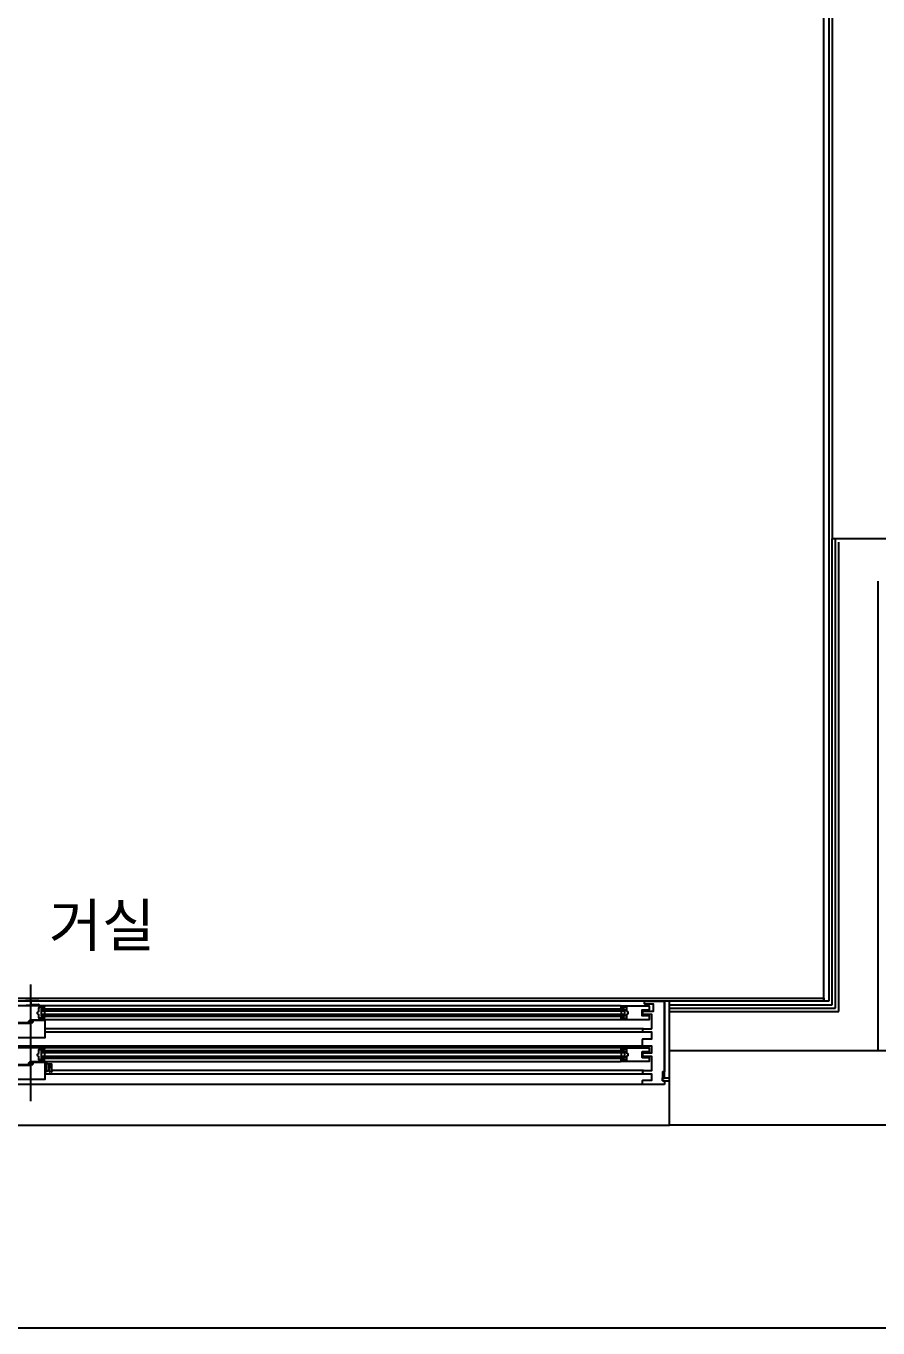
# Model space of a CAD drawing. Header units: millimetres. Extents: x -33000 to 294000, y 0 to 42408.
# Drawn here: x 53447 to 55961, y 7286 to 11127 of the extents above; entities that cross this region are included whole.
import ezdxf
from ezdxf.enums import TextEntityAlignment as Align

# ---------------------------------------------------------------- set-up
doc = ezdxf.new("R2010")
doc.units = ezdxf.units.MM
doc.header["$LTSCALE"] = 50
doc.layers.add('arch', color=8, linetype='Continuous')
doc.layers.add('실명', color=9, linetype='Continuous')
doc.styles.add('FORTELINE', font='malgun.ttf')

msp = doc.modelspace()

# ---------------------------------------------------------------- linework, layer by layer
at = {"layer": 'arch'}
for p, q in [((55801.2, 8249.6), (55801.2, 12194.6)), ((55816.2, 12194.6), (55816.2, 8249.6)), ((55826.2, 12204.6), (55826.2, 9614.6)), ((55826.2, 8239.6), (55826.2, 9614.6)), ((56026.2, 9614.6), (55826.2, 9614.6)), ((55836.2, 8229.6), (55836.2, 9614.6)), ((55846.2, 8219.6), (55846.2, 9604.6)), ((55961.2, 9489.6), (55961.2, 8104.6)), ((53461.2, 7954.6), (53461.2, 8299.6)), ((51286.2, 8258.6), (55801.2, 8258.6)), ((55801.2, 8249.6), (51286.2, 8249.6)), ((53503.2, 8236.1), (53419.2, 8236.1)), ((53445.6, 8251.6), (53484.1, 8251.6)), ((53461.1, 8237.6), (53447.6, 8237.6)), ((53461.6, 8250.1), (53461.6, 8241.1)), ((55273.2, 8249.6), (53461.6, 8249.6)), ((53461.6, 8239.1), (53461.6, 8238.1)), ((53484.1, 8250.6), (53462.1, 8250.6)), ((53462.1, 8240.6), (53484.1, 8240.6)), ((53483.6, 8239.6), (53462.1, 8239.6)), ((53482.1, 8237.6), (53482.1, 8238.4)), ((53482.1, 8238.4), (53483.6, 8238.4)), ((53484.1, 8237.6), (53482.1, 8237.6)), ((53483.6, 8238.4), (53483.6, 8239.6)), ((53484.6, 8240.1), (53484.6, 8238.1)), ((53484.7, 8219.9), (53484.7, 8230.6)), ((53485.2, 8231.1), (53500.2, 8231.1)), ((53491.7, 8226.6), (53491.7, 8204.6)), ((55213.2, 8226.6), (53491.7, 8226.6)), ((55213.2, 8220.6), (53491.7, 8220.6)), ((53499.7, 8229.6), (53496.7, 8229.6)), ((53496.7, 8229.6), (53496.7, 8228.1)), ((53496.7, 8228.1), (53501.2, 8228.1)), ((53500.2, 8231.1), (53500.2, 8230.1)), ((53501.7, 8228.6), (53501.7, 8235.1)), ((53501.7, 8235.1), (53503.2, 8235.1)), ((53501.7, 8229.2), (53504.3, 8226.6)), ((53501.7, 8220.6), (53501.7, 8210.6)), ((55201.7, 8236.1), (53503.2, 8236.1)), ((55203.2, 8229.2), (55200.7, 8226.6)), ((55201.7, 8236.1), (55285.7, 8236.1)), ((55203.2, 8235.1), (55201.7, 8235.1)), ((55203.2, 8228.6), (55203.2, 8235.1)), ((55203.2, 8220.6), (55203.2, 8210.6)), ((55208.2, 8228.1), (55203.7, 8228.1)), ((55219.7, 8231.1), (55204.7, 8231.1)), ((55204.7, 8231.1), (55204.7, 8230.1)), ((55205.2, 8229.6), (55208.2, 8229.6)), ((55208.2, 8229.6), (55208.2, 8228.1)), ((55213.2, 8226.6), (55213.2, 8204.6)), ((55220.2, 8220.4), (55220.2, 8230.6)), ((55263.9, 8222.6), (55263.9, 8208.6)), ((55285.7, 8223.6), (55264.9, 8223.6)), ((55269.7, 8220.6), (55298.2, 8220.6)), ((55272.2, 8242.6), (55272.2, 8248.6)), ((55273.2, 8249.6), (55331.2, 8249.6)), ((55298.2, 8241.6), (55273.2, 8241.6)), ((55286.2, 8235.6), (55286.2, 8224.1)), ((55299.2, 8221.6), (55299.2, 8240.6)), ((55331.2, 8024.1), (55331.2, 8249.6)), ((55331.2, 8249.6), (55331.2, 8042.6)), ((55346.2, 8024.1), (55346.2, 8249.6)), ((55346.2, 8239.6), (55826.2, 8239.6)), ((55346.2, 8229.6), (55836.2, 8229.6)), ((55801.2, 8258.6), (55801.2, 8249.6)), ((55816.2, 8249.6), (55801.2, 8249.6)), ((53419.2, 8186.6), (53455.2, 8186.6)), ((53462.8, 8184.1), (53419.2, 8184.1)), ((53455.2, 8191.1), (53459.7, 8195.1)), ((53455.2, 8189.6), (53455.2, 8191.1)), ((53463.8, 8188.7), (53455.2, 8189.6)), ((53455.2, 8186.6), (53463.8, 8187.6)), ((53458.2, 8191.2), (53458.2, 8191.1)), ((53467.2, 8192.6), (53458.7, 8191.7)), ((53458.7, 8190.6), (53467.2, 8189.6)), ((53459.7, 8195.1), (53503.2, 8195.1)), ((53467.2, 8188.1), (53462.8, 8184.1)), ((53464.2, 8188.1), (53464.2, 8188.2)), ((53503.2, 8192.6), (53467.2, 8192.6)), ((53467.2, 8189.6), (53467.2, 8188.1)), ((53481.2, 8212.9), (53481.2, 8217.3)), ((53481.5, 8217.7), (53484.5, 8219.5)), ((53484.5, 8210.7), (53481.5, 8212.5)), ((53484.7, 8200.6), (53484.7, 8210.3)), ((53500.2, 8200.1), (53485.2, 8200.1)), ((55213.2, 8210.6), (53491.7, 8210.6)), ((55213.2, 8204.6), (53491.7, 8204.6)), ((53501.2, 8203.1), (53496.7, 8203.1)), ((53496.7, 8203.1), (53496.7, 8201.6)), ((53496.7, 8201.6), (53499.7, 8201.6)), ((53500.2, 8201.1), (53500.2, 8200.1)), ((53501.2, 8200.1), (53501.7, 8200.6)), ((53501.7, 8199.6), (53501.2, 8200.1)), ((53501.7, 8202), (53504.3, 8204.6)), ((53501.7, 8200.6), (53501.7, 8202.6)), ((53501.7, 8196.1), (53501.7, 8199.6)), ((53503.2, 8196.1), (53501.7, 8196.1)), ((55201.7, 8195.1), (53503.2, 8195.1)), ((53503.7, 8143.6), (53503.7, 8192.1)), ((55203.2, 8202), (55200.7, 8204.6)), ((55201.7, 8196.1), (55203.2, 8196.1)), ((55285.7, 8195.1), (55201.7, 8195.1)), ((55203.2, 8196.1), (55203.2, 8202.6)), ((55203.7, 8203.1), (55208.2, 8203.1)), ((55204.7, 8201.1), (55204.7, 8200.1)), ((55204.7, 8200.1), (55219.7, 8200.1)), ((55208.2, 8201.6), (55205.2, 8201.6)), ((55208.2, 8203.1), (55208.2, 8201.6)), ((55220.2, 8200.6), (55220.2, 8210.8)), ((55223.5, 8218.2), (55220.5, 8220)), ((55220.5, 8211.2), (55223.5, 8213)), ((55223.7, 8213.4), (55223.7, 8217.8)), ((55264.9, 8207.6), (55285.7, 8207.6)), ((55269.2, 8219.5), (55269.2, 8220.1)), ((55269.2, 8211.1), (55269.2, 8211.7)), ((55293.2, 8210.6), (55269.7, 8210.6)), ((55286.2, 8207.1), (55286.2, 8195.6)), ((55294.2, 8169.6), (55294.2, 8209.6)), ((55346.2, 8219.6), (55846.2, 8219.6)), ((55269.7, 8168.6), (53503.7, 8168.6)), ((55269.7, 8158.6), (53503.7, 8158.6)), ((55269.2, 8167.5), (55269.2, 8168.1)), ((55269.2, 8159.1), (55269.2, 8159.7)), ((55269.7, 8168.6), (55293.2, 8168.6)), ((55293.2, 8158.6), (55269.7, 8158.6)), ((55294.2, 8139.1), (55294.2, 8157.6)), ((55267.2, 8117.6), (52425.2, 8117.6)), ((53419.2, 8143.1), (53503.2, 8143.1)), ((53503.2, 8112.6), (53419.2, 8112.6)), ((53484.7, 8096.4), (53484.7, 8107.1)), ((53485.2, 8107.6), (53500.2, 8107.6)), ((53499.7, 8106.1), (53496.7, 8106.1)), ((53496.7, 8106.1), (53496.7, 8104.6)), ((53500.2, 8107.6), (53500.2, 8106.6)), ((53501.7, 8105.1), (53501.7, 8111.6)), ((53501.7, 8111.6), (53503.2, 8111.6)), ((53501.7, 8105.7), (53504.3, 8103.1)), ((55201.7, 8112.6), (53503.2, 8112.6)), ((55203.2, 8105.7), (55200.7, 8103.1)), ((55201.7, 8112.6), (55285.7, 8112.6)), ((55203.2, 8111.6), (55201.7, 8111.6)), ((55203.2, 8105.1), (55203.2, 8111.6)), ((55219.7, 8107.6), (55204.7, 8107.6)), ((55204.7, 8107.6), (55204.7, 8106.6)), ((55205.2, 8106.1), (55208.2, 8106.1)), ((55208.2, 8106.1), (55208.2, 8104.6)), ((55220.2, 8096.9), (55220.2, 8107.1)), ((55266.2, 8118.6), (55266.2, 8137.1)), ((55293.2, 8138.1), (55267.2, 8138.1)), ((55293.2, 8117.6), (55267.2, 8117.6)), ((55286.2, 8112.1), (55286.2, 8100.6)), ((55294.2, 8098.1), (55294.2, 8116.6)), ((53455.2, 8067.6), (53459.7, 8071.6)), ((53455.2, 8066.1), (53455.2, 8067.6)), ((53458.2, 8067.7), (53458.2, 8067.6)), ((53467.2, 8069.1), (53458.7, 8068.2)), ((53458.7, 8067.1), (53467.2, 8066.1)), ((53459.7, 8071.6), (53503.2, 8071.6)), ((53503.2, 8069.1), (53467.2, 8069.1)), ((53481.2, 8089.4), (53481.2, 8093.8)), ((53481.5, 8094.2), (53484.5, 8096)), ((53484.5, 8087.2), (53481.5, 8089)), ((53484.7, 8077.1), (53484.7, 8086.8)), ((53500.2, 8076.6), (53485.2, 8076.6)), ((53491.7, 8103.1), (53491.7, 8081.1)), ((55213.2, 8103.1), (53491.7, 8103.1)), ((55213.2, 8097.1), (53491.7, 8097.1)), ((55213.2, 8087.1), (53491.7, 8087.1)), ((55213.2, 8081.1), (53491.7, 8081.1)), ((53496.7, 8104.6), (53501.2, 8104.6)), ((53501.2, 8079.6), (53496.7, 8079.6)), ((53496.7, 8079.6), (53496.7, 8078.1)), ((53496.7, 8078.1), (53499.7, 8078.1)), ((53500.2, 8077.6), (53500.2, 8076.6)), ((53501.7, 8097.1), (53501.7, 8087.1)), ((53501.7, 8078.5), (53504.3, 8081.1)), ((53501.7, 8072.6), (53501.7, 8079.1)), ((53503.2, 8072.6), (53501.7, 8072.6)), ((53503.2, 8071.6), (55201.7, 8071.6)), ((53503.7, 8020.1), (53503.7, 8068.6)), ((53503.7, 8068.1), (53506.3, 8068.1)), ((53506.3, 8068.1), (53506.3, 8045.4)), ((55203.2, 8078.5), (55200.7, 8081.1)), ((55201.7, 8072.6), (55203.2, 8072.6)), ((55285.7, 8071.6), (55201.7, 8071.6)), ((55203.2, 8097.1), (55203.2, 8087.1)), ((55203.2, 8072.6), (55203.2, 8079.1)), ((55208.2, 8104.6), (55203.7, 8104.6)), ((55203.7, 8079.6), (55208.2, 8079.6)), ((55204.7, 8077.6), (55204.7, 8076.6)), ((55204.7, 8076.6), (55219.7, 8076.6)), ((55208.2, 8078.1), (55205.2, 8078.1)), ((55208.2, 8079.6), (55208.2, 8078.1)), ((55213.2, 8103.1), (55213.2, 8081.1)), ((55220.2, 8077.1), (55220.2, 8087.3)), ((55223.5, 8094.7), (55220.5, 8096.5)), ((55220.5, 8087.7), (55223.5, 8089.5)), ((55223.7, 8089.9), (55223.7, 8094.3)), ((55263.9, 8099.1), (55263.9, 8085.1)), ((55285.7, 8100.1), (55264.9, 8100.1)), ((55264.9, 8084.1), (55285.7, 8084.1)), ((55269.2, 8096), (55269.2, 8096.6)), ((55269.2, 8087.6), (55269.2, 8088.2)), ((55269.7, 8097.1), (55293.2, 8097.1)), ((55293.2, 8087.1), (55269.7, 8087.1)), ((55286.2, 8083.6), (55286.2, 8072.1)), ((55294.2, 8046.1), (55294.2, 8086.1)), ((55346.2, 7884.6), (55346.2, 8104.6)), ((55346.2, 8104.6), (56221.2, 8104.6)), ((53419.2, 8063.1), (53455.2, 8063.1)), ((53462.8, 8060.6), (53419.2, 8060.6)), ((53463.8, 8065.2), (53455.2, 8066.1)), ((53455.2, 8063.1), (53463.8, 8064.1)), ((53467.2, 8064.6), (53462.8, 8060.6)), ((53464.2, 8064.6), (53464.2, 8064.7)), ((53467.2, 8066.1), (53467.2, 8064.6)), ((53506.3, 8045.4), (53503.7, 8045.4)), ((53503.7, 8041.1), (53514.6, 8045.1)), ((55269.7, 8035.1), (53503.7, 8035.1)), ((53514.6, 8064.6), (53506.3, 8066)), ((53514.6, 8045.1), (53514.6, 8064.6)), ((53522.2, 8064.3), (53514.6, 8064.6)), ((53514.6, 8045.1), (53515.9, 8045.1)), ((53515.9, 8062.3), (53515.9, 8064.6)), ((53515.9, 8042.2), (53515.9, 8062.3)), ((53515.9, 8062.3), (53518.2, 8062.3)), ((53522.2, 8041.2), (53516.9, 8041.2)), ((53520.1, 8060.8), (53523, 8042.4)), ((53523.2, 8042.2), (53523.2, 8063.3)), ((55269.7, 8045.1), (53523.2, 8045.1)), ((55269.2, 8044), (55269.2, 8044.6)), ((55269.2, 8035.6), (55269.2, 8036.2)), ((55269.7, 8045.1), (55293.2, 8045.1)), ((55293.2, 8035.1), (55269.7, 8035.1)), ((55294.2, 8017.6), (55294.2, 8034.1)), ((55325.2, 8042.6), (55331.2, 8042.6)), ((55325.2, 8042.6), (55325.2, 8014.6)), ((55267.2, 8004.6), (52425.2, 8004.6)), ((53419.2, 8019.6), (53503.2, 8019.6)), ((55266.2, 8005.6), (55266.2, 8015.6)), ((55267.2, 8016.6), (55293.2, 8016.6)), ((55331.2, 8004.6), (55267.2, 8004.6)), ((55325.2, 8024.1), (55346.2, 8024.1)), ((55325.2, 8014.6), (55325.2, 8024.1)), ((55325.2, 8014.6), (55346.2, 8014.6)), ((55331.2, 8014.6), (55325.2, 8014.6)), ((55331.2, 8014.6), (55331.2, 8004.6)), ((55346.2, 8004.6), (55346.2, 8014.6)), ((52346.2, 7884.6), (55346.2, 7884.6)), ((56221.2, 7884.6), (55346.2, 7884.6)), ((47606.2, 7285.8), (62198.3, 7285.8))]:
    msp.add_line(p, q, dxfattribs=at)
for centre, radius, start, end in [((53447.6, 8238.6), 1, 180, 270), ((53461.1, 8238.1), 0.5, 270, 0), ((53462.1, 8250.1), 0.5, 90, 180), ((53462.1, 8241.1), 0.5, 180, 270), ((53462.1, 8239.1), 0.5, 90, 180), ((53484.1, 8251.1), 0.5, 270, 90), ((53484.1, 8240.1), 0.5, 0, 90), ((53484.1, 8238.1), 0.5, 270, 0), ((53485.2, 8230.6), 0.5, 90, 180), ((53499.7, 8230.1), 0.5, 270, 0), ((53501.2, 8228.6), 0.5, 270, 0), ((53503.2, 8235.6), 0.5, 270, 90), ((55201.7, 8235.6), 0.5, 90, 270), ((55203.7, 8228.6), 0.5, 180, 270), ((55205.2, 8230.1), 0.5, 180, 270), ((55219.7, 8230.6), 0.5, 0, 90), ((55264.9, 8222.6), 1, 90, 180), ((55269.7, 8220.1), 0.5, 90, 180), ((55273.2, 8248.6), 1, 90, 180), ((55273.2, 8242.6), 1, 180, 270), ((55285.7, 8235.6), 0.5, 0, 90), ((55285.7, 8224.1), 0.5, 270, 0), ((55298.2, 8240.6), 1, 0, 90), ((55298.2, 8221.6), 1, 270, 0), ((53458.7, 8191.2), 0.5, 96.334, 180), ((53458.7, 8191.1), 0.5, 180, 263.6536), ((53463.7, 8188.2), 0.5, 360, 83.6536), ((53463.7, 8188.1), 0.5, 276.334, 360), ((53481.7, 8217.3), 0.5, 119.7449, 180), ((53481.7, 8212.9), 0.5, 180, 240.2551), ((53484.2, 8219.9), 0.5, 299.7449, 0), ((53484.2, 8210.3), 0.5, 360, 60.2551), ((53485.2, 8200.6), 0.5, 180, 270), ((53499.7, 8201.1), 0.5, 0, 90), ((53501.2, 8202.6), 0.5, 0, 90), ((53503.2, 8195.6), 0.5, 360, 90), ((53503.2, 8195.6), 0.5, 270, 0), ((53503.2, 8192.1), 0.5, 0, 90), ((55201.7, 8195.6), 0.5, 90, 180), ((55201.7, 8195.6), 0.5, 180, 270), ((55203.7, 8202.6), 0.5, 90, 180), ((55205.2, 8201.1), 0.5, 90, 180), ((55219.7, 8200.6), 0.5, 270, 0), ((55220.7, 8220.4), 0.5, 180, 240.2551), ((55220.7, 8210.8), 0.5, 119.7449, 180), ((55223.2, 8217.8), 0.5, 0, 60.2551), ((55223.2, 8213.4), 0.5, 299.7449, 360), ((55264.9, 8208.6), 1, 180, 270), ((55269.2, 8215.6), 3, 104.4775, 255.5225), ((55268.2, 8219.5), 1, 284.4775, 0), ((55268.2, 8211.7), 1, 0, 75.5225), ((55269.7, 8211.1), 0.5, 180, 270), ((55285.7, 8207.1), 0.5, 0, 90), ((55285.7, 8195.6), 0.5, 270, 0), ((55293.2, 8209.6), 1, 0, 90), ((53503.2, 8143.6), 0.5, 270, 0), ((55269.2, 8163.6), 3, 104.4775, 255.5225), ((55268.2, 8167.5), 1, 284.4775, 0), ((55268.2, 8159.7), 1, 0, 75.5225), ((55269.7, 8168.1), 0.5, 89.9997, 180), ((55269.7, 8159.1), 0.5, 180, 270), ((55293.2, 8169.6), 1, 270, 0), ((55293.2, 8157.6), 1, 0, 90), ((53485.2, 8107.1), 0.5, 90, 180), ((53499.7, 8106.6), 0.5, 270, 0), ((53503.2, 8112.1), 0.5, 270, 90), ((55201.7, 8112.1), 0.5, 90, 270), ((55205.2, 8106.6), 0.5, 180, 270), ((55219.7, 8107.1), 0.5, 0, 90), ((55267.2, 8137.1), 1, 90, 180), ((55267.2, 8118.6), 1, 180, 270), ((55285.7, 8112.1), 0.5, 0, 90), ((55293.2, 8139.1), 1, 270, 0), ((55293.2, 8116.6), 1, 0, 90), ((53458.7, 8067.7), 0.5, 96.334, 180), ((53458.7, 8067.6), 0.5, 180, 263.6536), ((53481.7, 8093.8), 0.5, 119.7449, 180), ((53481.7, 8089.4), 0.5, 180, 240.2551), ((53484.2, 8096.4), 0.5, 299.7449, 0), ((53484.2, 8086.8), 0.5, 360, 60.2551), ((53485.2, 8077.1), 0.5, 180, 270), ((53499.7, 8077.6), 0.5, 0, 90), ((53501.2, 8105.1), 0.5, 270, 0), ((53501.2, 8079.1), 0.5, 0, 90), ((53503.2, 8072.1), 0.5, 360, 90), ((53503.2, 8072.1), 0.5, 270, 0), ((53503.2, 8068.6), 0.5, 0, 90), ((55201.7, 8072.1), 0.5, 90, 180), ((55201.7, 8072.1), 0.5, 180, 270), ((55203.7, 8105.1), 0.5, 180, 270), ((55203.7, 8079.1), 0.5, 90, 180), ((55205.2, 8077.6), 0.5, 90, 180), ((55219.7, 8077.1), 0.5, 270, 0), ((55220.7, 8096.9), 0.5, 180, 240.2551), ((55220.7, 8087.3), 0.5, 119.7449, 180), ((55223.2, 8094.3), 0.5, 0, 60.2551), ((55223.2, 8089.9), 0.5, 299.7449, 360), ((55264.9, 8099.1), 1, 90, 180), ((55264.9, 8085.1), 1, 180, 270), ((55269.2, 8092.1), 3, 104.4775, 255.5225), ((55268.2, 8096), 1, 284.4775, 0), ((55268.2, 8088.2), 1, 0, 75.5225), ((55269.7, 8096.6), 0.5, 90, 180), ((55269.7, 8087.6), 0.5, 180, 270), ((55285.7, 8100.6), 0.5, 270, 0), ((55285.7, 8083.6), 0.5, 0, 90), ((55285.7, 8072.1), 0.5, 270, 0), ((55293.2, 8098.1), 1, 270, 0), ((55293.2, 8086.1), 1, 0, 90), ((53463.7, 8064.7), 0.5, 360, 83.6536), ((53463.7, 8064.6), 0.5, 276.334, 360), ((53516.9, 8042.2), 1, 179.9142, 270), ((53518.2, 8060.4), 1.88, 11.1199, 90), ((53522, 8042.2), 1, 270, 8.9365), ((53522.2, 8063.3), 1, 0, 87.7225), ((53522.2, 8042.2), 1, 270, 0), ((55269.2, 8040.1), 3, 104.4775, 255.5225), ((55268.2, 8044), 1, 284.4775, 0), ((55268.2, 8036.2), 1, 0, 75.5225), ((55269.7, 8044.6), 0.5, 90, 180), ((55269.7, 8035.6), 0.5, 180, 270), ((55293.2, 8046.1), 1, 270, 0), ((55293.2, 8034.1), 1, 0, 90), ((53503.2, 8020.1), 0.5, 270, 0), ((55267.2, 8015.6), 1, 90, 180), ((55267.2, 8005.6), 1, 180, 270), ((55293.2, 8017.6), 1, 270, 0)]:
    msp.add_arc(centre, radius, start, end, dxfattribs=at)

# ---------------------------------------------------------------- texts
at = {"layer": '실명', "linetype": 'ByBlock', "style": 'FORTELINE'}
msp.add_text('거실', height=125, dxfattribs=at).set_placement((53671.2, 8474.1, 0), align=Align.MIDDLE_CENTER)

doc.saveas('drawing.dxf')
